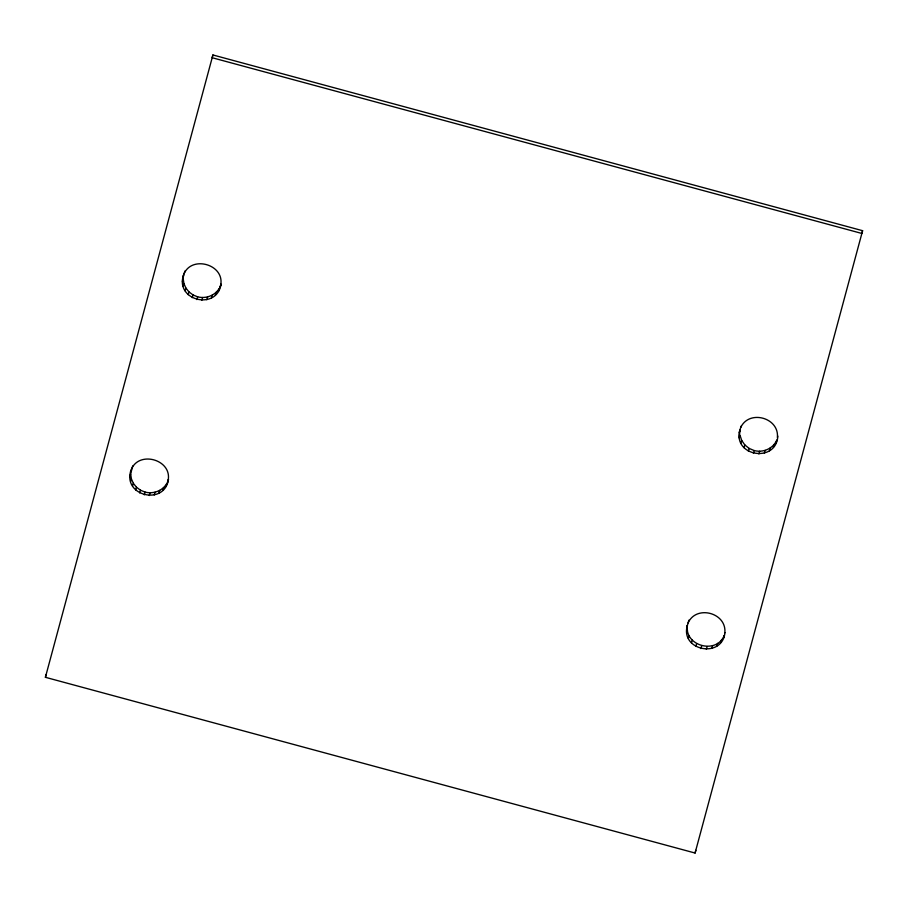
<?xml version="1.0" encoding="UTF-8"?>
<svg xmlns="http://www.w3.org/2000/svg" width="908" height="908" viewBox="0 0 908 908"><rect width="100%" height="100%" fill="white"/><g stroke="black" fill="none" stroke-linecap="round" stroke-linejoin="round"><path stroke-width="1.36" d="M165.823 486.575L168.502 479.356C164.484 506.199 122.013 495.802 131.024 470.208M129.901 476.848L132.704 465.952M218.374 291.309L221.053 284.102C217.035 310.945 174.563 300.537 183.575 274.942M182.44 281.582L183.677 275.238M167.719 482.103C174.336 459.278 136.268 448.961 130.502 472.035M220.269 286.837C226.887 264.012 188.807 253.695 183.053 276.77M723.54 638.018L724.323 635.271C716.707 654.861 684.144 646.019 687.401 625.283C679.729 650.571 722.166 659.095 724.97 632.66M739.248 438.042L739.941 430.017C732.302 456.247 776.226 463.545 777.838 436.101M45.4 677.3L212.926 54.968L862.6 230.7L695.074 853.032L45.4 677.3L46.183 674.553M212.926 54.968L212.143 57.715L861.817 233.447L862.6 230.7M183.155 286.338L183.938 283.591L183.223 278.847M130.604 481.603L131.388 478.856L130.684 474.101M185.096 290.787L185.879 288.04L183.938 283.591M132.545 486.052L133.328 483.306L131.388 478.856M188.206 294.68L188.989 291.933L185.879 288.04M135.667 489.945L136.45 487.199L133.328 483.306M192.258 297.688L193.041 294.952L188.989 291.933M139.707 492.965L140.49 490.218L136.45 487.199M196.877 299.583L197.66 296.837C205.673 298.959 214.776 295.724 219.157 288.562M144.327 494.849L145.11 492.102C153.123 494.224 162.237 490.978 166.607 483.828M201.814 300.276L202.597 297.529M149.264 495.541L150.047 492.794M206.82 299.719L207.603 296.973M154.269 494.985L155.052 492.238M211.473 297.915L212.256 295.168M158.923 493.18L159.706 490.434M215.378 295.055L216.161 292.308M162.838 490.32L163.622 487.573M686.709 633.307L687.492 630.561M740.894 443.115L741.677 440.38L740.031 435.295M688.343 638.392L689.127 635.645M744.027 447.667L744.81 444.92L741.677 440.38M691.476 642.921L692.259 640.174M748.374 451.174L749.157 448.427L744.81 444.92M695.823 646.439L696.606 643.693M753.436 453.319L754.219 450.572C763.095 452.956 773.219 448.586 776.873 440.005L776.09 442.752M700.897 648.584L701.68 645.838M758.895 454.023L759.678 451.276M706.356 649.288L707.139 646.541M764.411 453.171L765.194 450.436M711.872 648.437L712.644 645.69M769.405 450.833L770.177 448.087M773.366 447.269L774.149 444.523M716.855 646.099L717.638 643.352M720.816 642.535L721.599 639.788M695.074 853.032L695.857 850.285M739.157 432.764L741.076 426.158M686.618 628.03L688.911 620.13M183.836 274.034L185.255 270.675M740.678 427.611C748.907 409.292 779.461 417.578 777.373 437.543M688.128 622.877C696.368 604.558 726.911 612.843 724.822 632.797M193.041 294.952L197.66 296.837M140.49 490.218L145.11 492.102M749.157 448.427L754.219 450.572"/></g></svg>
